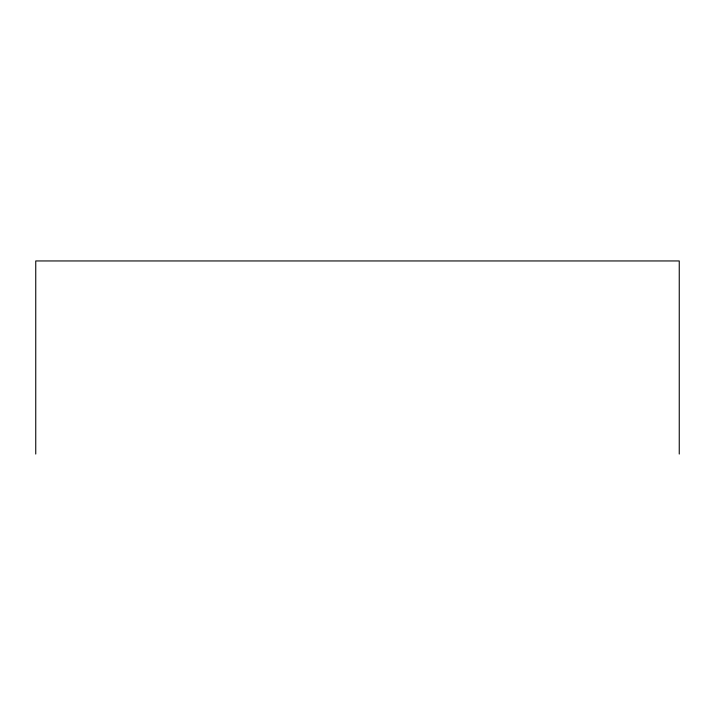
<?xml version="1.0" encoding="UTF-8"?>
<svg xmlns="http://www.w3.org/2000/svg" width="715" height="715" viewBox="0 0 715 715"><rect width="100%" height="100%" fill="white"/><g stroke="black" fill="none" stroke-linecap="round" stroke-linejoin="round"><path stroke-width="1.07" d="M679.25 454.052L679.25 260.948L35.75 260.948L35.75 454.052"/></g></svg>
